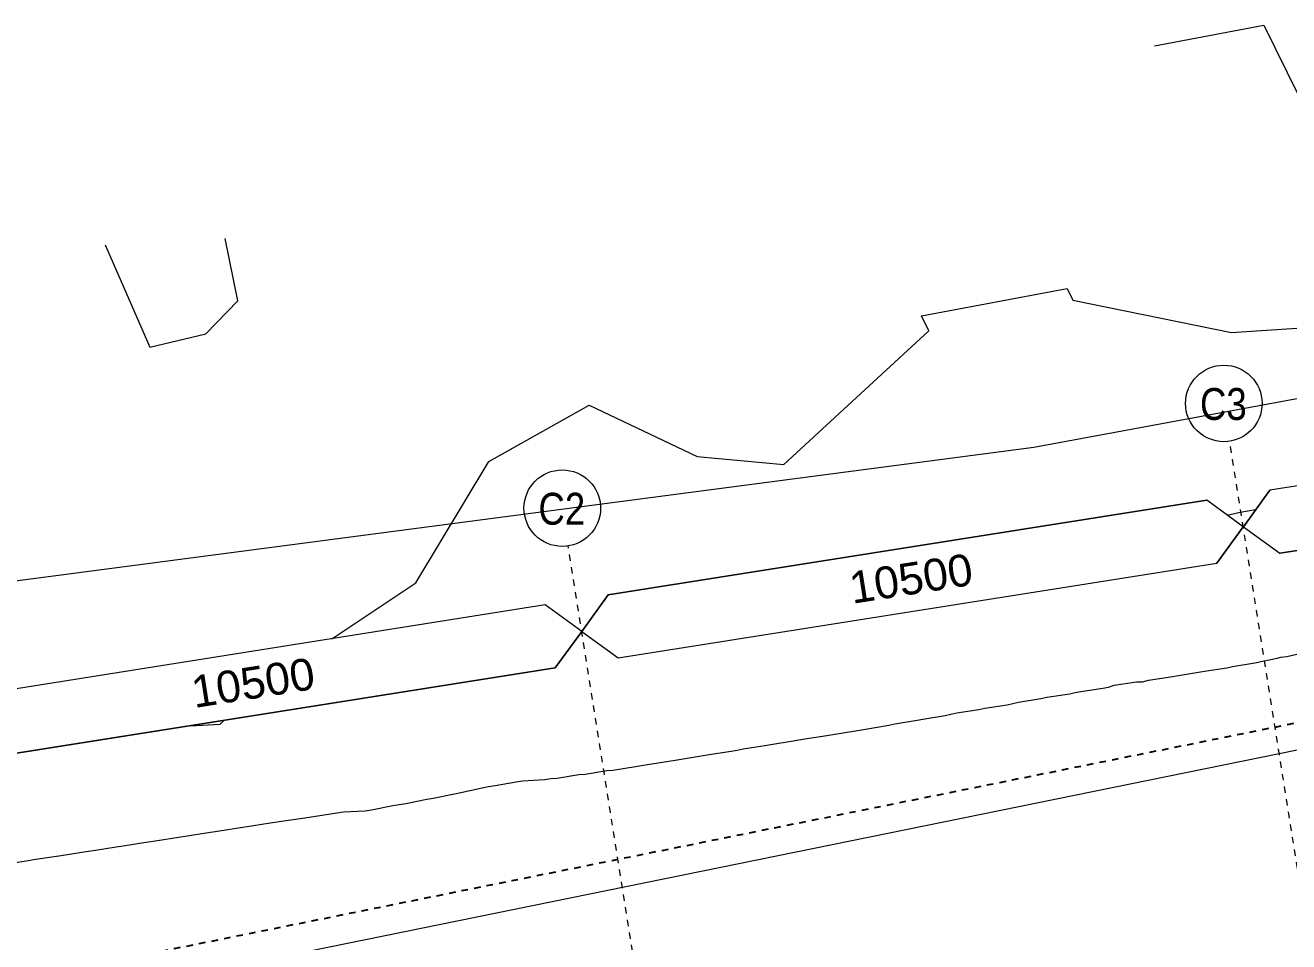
# Model space of a CAD drawing. Header units: metres. Extents: x -2358 to -2214, y 3875 to 4066.
# Drawn here: x -2326.17 to -2306.37, y 4046.83 to 4061.2 of the extents above; entities that cross this region are included whole.
import ezdxf

# ---------------------------------------------------------------- set-up
doc = ezdxf.new("R2010")
doc.units = ezdxf.units.M
for name, pattern in [('AEC_Double Dash', [0.039, 0.015, -0.004, 0.006, -0.004, 0.006, -0.004]), ('BOUNDARY Tighter', [0.008, 0.004, -0.002, 0, -0.002]), ('Grid Line', [0.021, 0.012, -0.003, 0.003, -0.003])]:
    doc.linetypes.add(name, pattern=pattern)
for name, color, linetype, lineweight in [('A-ANNO-DIMS', 211, 'Continuous', 5), ('A-ANNO-DIMS-200', 211, 'Continuous', 5), ('A-ANNO-NOTE', 131, 'Continuous', 5), ('A-DETL', 90, 'Continuous', 13), ('A-DETL-GENF', 92, 'Continuous', 5), ('A-FLOR', 192, 'Continuous', 5), ('C-PROP-LINE', 91, 'AEC_Double Dash', 13), ('C-TOPO', 7, 'Continuous', 5), ('C-TOPO-MAJR', 7, 'Continuous', 20), ('C-TOPO-MINR', 7, 'Continuous', 5), ('S-GRID', 1, 'Continuous', 5), ('S-GRID-IDEN', 1, 'Continuous', 5)]:
    doc.layers.add(name, color=color, linetype=linetype, lineweight=lineweight)
doc.styles.add('Arial', font='arial.ttf', dxfattribs={"height": 0.5})
doc.styles.add('Arial Narrow', font='ARIALN.TTF', dxfattribs={"height": 0.5})
doc.dimstyles.new('2_5-Diagonal-_deg_-Decimal_O', dxfattribs={"dimscale": 0.3048, "dimtxt": 0.51013, "dimasz": 0.984252, "dimexe": 0.656168, "dimexo": 0.0625, "dimgap": 0.984252, "dimtad": 1, "dimdec": 0, "dimlfac": 1000, "dimzin": 0, "dimdsep": 46, "dimtxsty": 'Arial', "dimblk1": 'OBLIQUE', "dimblk2": 'OBLIQUE', "dimsah": 1, "dimcen": 0.09, "dimdle": 0.656168, "dimazin": 0, "dimtfac": 1, "dimtdec": 4, "dimtix": 1, "dimtmove": 0, "dimatfit": 3, "dimfxl": 3.28084, "dimfxlon": 1, "dimtvp": 1, "dimtfill": 1, "dimtolj": 1, "dimtzin": 0, "dimlwd": 15, "dimlwe": 15, "dimarcsym": 2})

# ---------------------------------------------------------------- blocks, each defined once
blk = doc.blocks.new('Family - ___-240017-GA - Part B')
at = {"layer": 'C-PROP-LINE', "color": 1}
blk.add_line((-2260.611, 4059.444), (-2348.376, 4041.776), dxfattribs=at)
blk = doc.blocks.new('Dimension - Grids _2D_ - 1-200-2187043-GA - Part B')
at = {"layer": 'A-DETL-GENF'}
for p, q in [((-4.573, 0.5), (-5.073, 0)), ((-5.073, 0), (-4.573, 0.5)), ((4.927, 0.5), (-4.573, 0.5)), ((-4.573, 0.5), (4.927, 0.5)), ((5.427, 0), (4.927, 0.5)), ((5.427, 0), (4.927, 0.5)), ((-5.073, 0), (-4.573, -0.5)), ((-5.073, 0), (-4.573, -0.5)), ((4.927, -0.5), (5.427, 0)), ((5.427, 0), (4.927, -0.5)), ((-4.573, -0.5), (4.927, -0.5)), ((-4.573, -0.5), (4.927, -0.5))]:
    blk.add_line(p, q, dxfattribs=at)
blk = doc.blocks.new('Dimension - Grids _2D_ - 1-200-2186991-GA - Part B')
at = {"layer": 'A-DETL-GENF'}
for p, q in [((-4.573, 0.5), (-5.073, 0)), ((-5.073, 0), (-4.573, 0.5)), ((4.927, 0.5), (-4.573, 0.5)), ((-4.573, 0.5), (4.927, 0.5)), ((5.427, 0), (4.927, 0.5)), ((5.427, 0), (4.927, 0.5)), ((-5.073, 0), (-4.573, -0.5)), ((-5.073, 0), (-4.573, -0.5)), ((4.927, -0.5), (5.427, 0)), ((5.427, 0), (4.927, -0.5)), ((-4.573, -0.5), (4.927, -0.5)), ((-4.573, -0.5), (4.927, -0.5))]:
    blk.add_line(p, q, dxfattribs=at)
blk = doc.blocks.new('Grid - A1-3055139-GA - Part B')
at = {"layer": 'S-GRID-IDEN'}
blk.add_circle((0, 0), 0.003, dxfattribs=at)
blk = doc.blocks.new('DIMBLOCK1-GA - Part B')
at = {"layer": 'A-ANNO-DIMS-200', "lineweight": 15}
for p, q in [((-2327.823, 4050.069), (-2327.874, 4050.388)), ((-2327.823, 4050.069), (-2327.948, 4049.898)), ((-2327.823, 4050.069), (-2327.698, 4050.241)), ((-2327.823, 4050.069), (-2327.823, 4050.069)), ((-2327.823, 4050.069), (-2327.792, 4049.872)), ((-2337.983, 4048.155), (-2338.052, 4048.471)), ((-2337.983, 4048.155), (-2337.869, 4048.334)), ((-2337.983, 4048.155), (-2338.098, 4047.977)), ((-2337.983, 4048.155), (-2337.941, 4047.96))]:
    blk.add_line(p, q, dxfattribs=at)
for start, end in [(98.93584, 102.39889), (99.00033, 102.33441)]:
    blk.add_arc((-2300.024, 3874.558), 177.699, start, end, dxfattribs=at)
at = {"layer": 'A-ANNO-DIMS-200', "color": 0, "lineweight": 15, "insert": (-2333.895, 4049.968), "char_height": 0.5, "width": 1.9589, "attachment_point": 1, "rotation": 10.6674, "line_spacing_factor": 0.941778, "style": 'Arial', "bg_fill": 3, "box_fill_scale": 1.25, "bg_fill_color": 256, "bg_fill_true_color": 13158600, "bg_fill_transparency": 0}
blk.add_mtext('3.33°', dxfattribs=at)
blk = doc.blocks.new('_Oblique')
at = {"color": 0, "linetype": 'ByBlock', "lineweight": -2}
blk.add_line((-0.5, -0.5), (0.5, 0.5), dxfattribs=at)
blk = doc.blocks.new('DIMBLOCK2-GA - Part B')
at = {"layer": 'A-ANNO-DIMS-200', "lineweight": 15}
for p, q in [((-2337.98, 4048.142), (-2338.057, 4048.493)), ((-2337.98, 4048.142), (-2337.866, 4048.32)), ((-2337.98, 4048.142), (-2338.095, 4047.963)), ((-2337.98, 4048.142), (-2337.98, 4048.142)), ((-2337.98, 4048.142), (-2337.938, 4047.946)), ((-2348.008, 4045.641), (-2348.105, 4045.988)), ((-2348.008, 4045.641), (-2347.904, 4045.826)), ((-2348.008, 4045.641), (-2348.112, 4045.457)), ((-2348.008, 4045.641), (-2347.954, 4045.449))]:
    blk.add_line(p, q, dxfattribs=at)
for start, end in [(102.26992, 105.7319), (102.33441, 105.66741)]:
    blk.add_arc((-2300.024, 3874.558), 177.685, start, end, dxfattribs=at)
at = {"layer": 'A-ANNO-DIMS-200', "color": 0, "lineweight": 15, "insert": (-2344.034, 4047.688), "char_height": 0.5, "width": 1.9589, "attachment_point": 1, "rotation": 14.0009, "line_spacing_factor": 0.941778, "style": 'Arial', "bg_fill": 3, "box_fill_scale": 1.25, "bg_fill_color": 256, "bg_fill_true_color": 13158600, "bg_fill_transparency": 0}
blk.add_mtext('3.33°', dxfattribs=at)

msp = doc.modelspace()

# ---------------------------------------------------------------- linework, layer by layer
at = {"layer": 'A-DETL', "linetype": 'BOUNDARY Tighter', "lineweight": 25}
msp.add_line((-2260.6109, 4059.4439), (-2352.5629, 4040.9327), dxfattribs=at)
at = {"layer": 'A-FLOR'}
msp.add_line((-2352.5629, 4040.41), (-2277.8514, 4055.6102), dxfattribs=at)
at = {"layer": 'C-TOPO'}
for p, q in [((-2310.3647, 4054.5797), (-2298.5636, 4056.7659)), ((-2328.5876, 4052.1888), (-2310.3647, 4054.5797))]:
    msp.add_line(p, q, dxfattribs=at)
at = {"layer": 'C-TOPO-MAJR', "color": 8, "lineweight": 15}
for p, q in [((-2308.4713, 4060.8751), (-2306.7598, 4061.1978)), ((-2306.7598, 4061.1978), (-2306.2109, 4060.0846)), ((-2322.8416, 4056.8758), (-2323.0424, 4057.8556)), ((-2324.919, 4057.7555), (-2324.2209, 4056.1522)), ((-2323.3427, 4056.3585), (-2322.8416, 4056.8758)), ((-2324.2209, 4056.1522), (-2323.3427, 4056.3585)), ((-2307.3309, 4053.5186), (-2307.2862, 4053.5277)), ((-2307.2862, 4053.5277), (-2307.1298, 4053.5649)), ((-2307.1298, 4053.5649), (-2306.8869, 4053.6048)), ((-2306.8869, 4053.6048), (-2306.8818, 4053.606)), ((-2317.4538, 4051.6864), (-2317.4422, 4051.6875))]:
    msp.add_line(p, q, dxfattribs=at)
at = {"layer": 'C-TOPO-MINR', "color": 253}
for p, q in [((-2312.1241, 4056.6412), (-2309.8421, 4057.0715)), ((-2309.8421, 4057.0715), (-2309.7506, 4056.886)), ((-2309.7506, 4056.886), (-2307.2661, 4056.3796)), ((-2312.0088, 4056.4074), (-2312.1241, 4056.6412)), ((-2314.2836, 4054.3079), (-2312.0088, 4056.4074)), ((-2307.2661, 4056.3796), (-2305.7622, 4056.4772)), ((-2318.9058, 4054.357), (-2317.3327, 4055.2413)), ((-2317.3327, 4055.2413), (-2315.6385, 4054.4351)), ((-2315.6385, 4054.4351), (-2314.2836, 4054.3079)), ((-2320.0512, 4052.4569), (-2318.9058, 4054.357)), ((-2306.8989, 4051.2007), (-2306.5458, 4051.2729)), ((-2306.5458, 4051.2729), (-2306.4884, 4051.2866)), ((-2306.4884, 4051.2866), (-2306.3993, 4051.3012)), ((-2306.3993, 4051.3012), (-2306.0626, 4051.3802)), ((-2307.7798, 4051.0522), (-2307.6874, 4051.0692)), ((-2307.6874, 4051.0692), (-2307.3395, 4051.1232)), ((-2307.3395, 4051.1232), (-2307.2477, 4051.1402)), ((-2307.2477, 4051.1402), (-2306.8989, 4051.2007)), ((-2309.1015, 4050.8503), (-2308.7539, 4050.9042)), ((-2308.7539, 4050.9042), (-2308.6597, 4050.9038)), ((-2308.6597, 4050.9038), (-2308.5662, 4050.9274)), ((-2308.5662, 4050.9274), (-2308.2199, 4050.979)), ((-2308.2199, 4050.979), (-2308.1269, 4050.9961)), ((-2308.1269, 4050.9961), (-2307.7798, 4051.0522)), ((-2310.1609, 4050.6592), (-2309.8011, 4050.7139)), ((-2309.8011, 4050.7139), (-2309.7148, 4050.7337)), ((-2309.7148, 4050.7337), (-2309.624, 4050.7497)), ((-2309.624, 4050.7497), (-2309.2828, 4050.8042)), ((-2309.2828, 4050.8042), (-2309.1927, 4050.8201)), ((-2309.1927, 4050.8201), (-2309.1015, 4050.8503)), ((-2311.5726, 4050.4136), (-2311.2236, 4050.4683)), ((-2311.2236, 4050.4683), (-2311.1336, 4050.4886)), ((-2311.1336, 4050.4886), (-2310.7834, 4050.5434)), ((-2310.7834, 4050.5434), (-2310.6938, 4050.5636)), ((-2310.6938, 4050.5636), (-2310.6032, 4050.5839)), ((-2310.6032, 4050.5839), (-2310.2536, 4050.6386)), ((-2310.2536, 4050.6386), (-2310.1609, 4050.6592)), ((-2312.5427, 4050.2438), (-2312.1943, 4050.2986)), ((-2312.1943, 4050.2986), (-2312.1035, 4050.3181)), ((-2312.1035, 4050.3181), (-2311.7539, 4050.373)), ((-2311.7539, 4050.373), (-2311.6639, 4050.3932)), ((-2311.6639, 4050.3932), (-2311.5726, 4050.4136)), ((-2313.6055, 4050.0622), (-2313.513, 4050.0786)), ((-2313.513, 4050.0786), (-2313.1566, 4050.1334)), ((-2313.1566, 4050.1334), (-2313.0646, 4050.1497)), ((-2313.0646, 4050.1497), (-2312.7248, 4050.2046)), ((-2312.7248, 4050.2046), (-2312.6342, 4050.2241)), ((-2312.6342, 4050.2241), (-2312.5427, 4050.2438)), ((-2314.9218, 4049.8491), (-2314.5773, 4049.9035)), ((-2314.5773, 4049.9035), (-2314.4833, 4049.9201)), ((-2314.4833, 4049.9201), (-2314.1374, 4049.9747)), ((-2314.1374, 4049.9747), (-2314.0449, 4049.9911)), ((-2314.0449, 4049.9911), (-2313.9515, 4050.0076)), ((-2313.9515, 4050.0076), (-2313.6055, 4050.0622)), ((-2316.0828, 4049.658), (-2315.9877, 4049.6736)), ((-2315.9877, 4049.6736), (-2315.8922, 4049.6905)), ((-2315.8922, 4049.6905), (-2315.5492, 4049.7447)), ((-2315.5492, 4049.7447), (-2315.4545, 4049.7614)), ((-2315.4545, 4049.7614), (-2315.1101, 4049.8158)), ((-2315.1101, 4049.8158), (-2315.0162, 4049.8324)), ((-2315.0162, 4049.8324), (-2314.9218, 4049.8491)), ((-2317.3977, 4049.4556), (-2317.0571, 4049.5094)), ((-2317.0571, 4049.5094), (-2316.9622, 4049.5178)), ((-2316.9622, 4049.5178), (-2316.8633, 4049.534)), ((-2316.8633, 4049.534), (-2316.5128, 4049.588)), ((-2316.5128, 4049.588), (-2316.4167, 4049.6038)), ((-2316.4167, 4049.6038), (-2316.0828, 4049.658)), ((-2318.9107, 4049.2595), (-2318.8093, 4049.276)), ((-2318.8093, 4049.276), (-2318.4778, 4049.3359)), ((-2318.4778, 4049.3359), (-2318.3763, 4049.3524)), ((-2318.3763, 4049.3524), (-2318.0329, 4049.3683)), ((-2318.0329, 4049.3683), (-2317.9342, 4049.3844)), ((-2317.9342, 4049.3844), (-2317.8348, 4049.3933)), ((-2317.8348, 4049.3933), (-2317.4962, 4049.4467)), ((-2317.4962, 4049.4467), (-2317.3977, 4049.4556)), ((-2319.8772, 4049.0609), (-2319.7768, 4049.0794)), ((-2319.7768, 4049.0794), (-2319.4442, 4049.1472)), ((-2319.4442, 4049.1472), (-2319.3437, 4049.1657)), ((-2319.3437, 4049.1657), (-2319.0115, 4049.241)), ((-2319.0115, 4049.241), (-2318.9107, 4049.2595)), ((-2321.1868, 4048.8649), (-2320.8477, 4048.88)), ((-2320.8477, 4048.88), (-2320.7445, 4048.8953)), ((-2320.7445, 4048.8953), (-2320.4113, 4048.9625)), ((-2320.4113, 4048.9625), (-2320.3109, 4048.9774)), ((-2320.3109, 4048.9774), (-2320.2103, 4048.9924)), ((-2320.2103, 4048.9924), (-2319.8772, 4049.0609)), ((-2322.6941, 4048.6319), (-2322.3643, 4048.6839)), ((-2322.3643, 4048.6839), (-2322.2601, 4048.6994)), ((-2322.2601, 4048.6994), (-2322.1556, 4048.7149)), ((-2322.1556, 4048.7149), (-2321.8254, 4048.767)), ((-2321.8254, 4048.767), (-2321.7217, 4048.7824)), ((-2321.7217, 4048.7824), (-2321.3901, 4048.8347)), ((-2321.3901, 4048.8347), (-2321.2871, 4048.85)), ((-2321.2871, 4048.85), (-2321.1868, 4048.8649)), ((-2323.6667, 4048.4816), (-2323.3387, 4048.5333)), ((-2323.3387, 4048.5333), (-2323.2332, 4048.5489)), ((-2323.2332, 4048.5489), (-2323.1273, 4048.5646)), ((-2323.1273, 4048.5646), (-2322.7989, 4048.6164)), ((-2322.7989, 4048.6164), (-2322.6941, 4048.6319)), ((-2325.0748, 4048.2637), (-2324.75, 4048.3149)), ((-2324.75, 4048.3149), (-2324.6395, 4048.3313)), ((-2324.6395, 4048.3313), (-2324.3133, 4048.3826)), ((-2324.3133, 4048.3826), (-2324.2065, 4048.3985)), ((-2324.2065, 4048.3985), (-2324.0995, 4048.4143)), ((-2324.0995, 4048.4143), (-2323.7729, 4048.4658)), ((-2323.7729, 4048.4658), (-2323.6667, 4048.4816)), ((-2326.4756, 4048.0471), (-2326.1537, 4048.0977)), ((-2326.1537, 4048.0977), (-2326.0443, 4048.114)), ((-2326.0443, 4048.114), (-2325.7212, 4048.1649)), ((-2325.7212, 4048.1649), (-2325.6125, 4048.181)), ((-2325.6125, 4048.181), (-2325.288, 4048.2321)), ((-2325.288, 4048.2321), (-2325.18, 4048.2481)), ((-2325.18, 4048.2481), (-2325.0748, 4048.2637))]:
    msp.add_line(p, q, dxfattribs=at)
at = {"layer": 'C-TOPO-MINR', "color": 254}
for p, q in [((-2321.3654, 4051.5786), (-2320.0512, 4052.4569)), ((-2323.119, 4050.2387), (-2323.0623, 4050.2973)), ((-2323.5875, 4050.2141), (-2323.119, 4050.2387))]:
    msp.add_line(p, q, dxfattribs=at)
at = {"layer": 'S-GRID', "linetype": 'Grid Line'}
msp.add_line((-2297.7505, 3994.4423), (-2307.2908, 4054.6755), dxfattribs=at)

# ---------------------------------------------------------------- block references
at = {"layer": 'A-DETL-GENF'}
for name, p, rotation in [('Dimension - Grids _2D_ - 1-200-2187043-GA - Part B', (-2301.718, 4054.1843), 189.0003283881522), ('Dimension - Grids _2D_ - 1-200-2186991-GA - Part B', (-2312.4391, 4052.4862), 9.000328388138396), ('Dimension - Grids _2D_ - 1-200-2187043-GA - Part B', (-2322.4595, 4050.8991), 189.0003283881532)]:
    msp.add_blockref(name, p, dxfattribs=dict(at, rotation=rotation))
at = {"layer": 'C-PROP-LINE', "color": 1}
msp.add_blockref('Family - ___-240017-GA - Part B', (0, 0), dxfattribs=at)
at = {"layer": 'S-GRID-IDEN', "xscale": 199.9999999999999, "yscale": 199.9999999999999, "zscale": 199.9999999999999}
for p, rotation in [((-2307.3847, 4055.2682), 9.00032838814547), ((-2317.7554, 4053.6255), 9.000328388145267)]:
    msp.add_blockref('Grid - A1-3055139-GA - Part B', p, dxfattribs=dict(at, rotation=rotation))

# ---------------------------------------------------------------- texts
at = {"layer": 'A-ANNO-NOTE', "char_height": 0.5, "width": 2.324894, "attachment_point": 1, "rotation": 9.00033, "style": 'Arial'}
for insert in [(-2313.2873, 4052.6185), (-2323.6019, 4050.9848)]:
    msp.add_mtext('10500', dxfattribs=dict(at, insert=insert))
at = {"layer": 'S-GRID-IDEN', "char_height": 0.5, "width": 0.881856, "attachment_point": 1, "style": 'Arial Narrow'}
for s, insert in [('C3', (-2307.7577, 4055.5089)), ('C2', (-2318.1284, 4053.8663))]:
    msp.add_mtext(s, dxfattribs=dict(at, insert=insert))

# ---------------------------------------------------------------- next in the draw order: dimensions: what is measured, and where the dimension line sits
at = {"layer": 'A-ANNO-DIMS', "lineweight": 15}
dim = msp.add_angular_dim_3p(base=(-2331.222, 4049.4971), center=(-2300.0238, 3874.5584), p1=(-2327.8735, 4050.3879), p2=(-2338.0522, 4048.4706), dimstyle='2_5-Diagonal-_deg_-Decimal_O', override={"dimpost": '<>', "dimfxl": 10.357716}, dxfattribs=at)
dim.commit()
dim.dimension.update_dxf_attribs({"geometry": 'DIMBLOCK1-GA - Part B', "text_midpoint": (-2333.0199, 4049.7321)})

# ---------------------------------------------------------------- next in the draw order: dimensions: what is measured, and where the dimension line sits
dim = msp.add_angular_dim_3p(base=(-2341.3389, 4047.3733), center=(-2300.0238, 3874.5584), p1=(-2338.0572, 4048.4932), p2=(-2348.1052, 4045.9878), dimstyle='2_5-Diagonal-_deg_-Decimal_O', override={"dimpost": '<>', "dimfxl": 10.355714}, dxfattribs=at)
dim.commit()
dim.dimension.update_dxf_attribs({"geometry": 'DIMBLOCK2-GA - Part B', "text_midpoint": (-2343.1468, 4047.5036)})

# ---------------------------------------------------------------- next in the draw order: linework, layer by layer
at = {"layer": 'S-GRID', "linetype": 'Grid Line'}
msp.add_line((-2308.52, 3995.3173), (-2317.6616, 4053.0329), dxfattribs=at)

doc.saveas('drawing.dxf')
